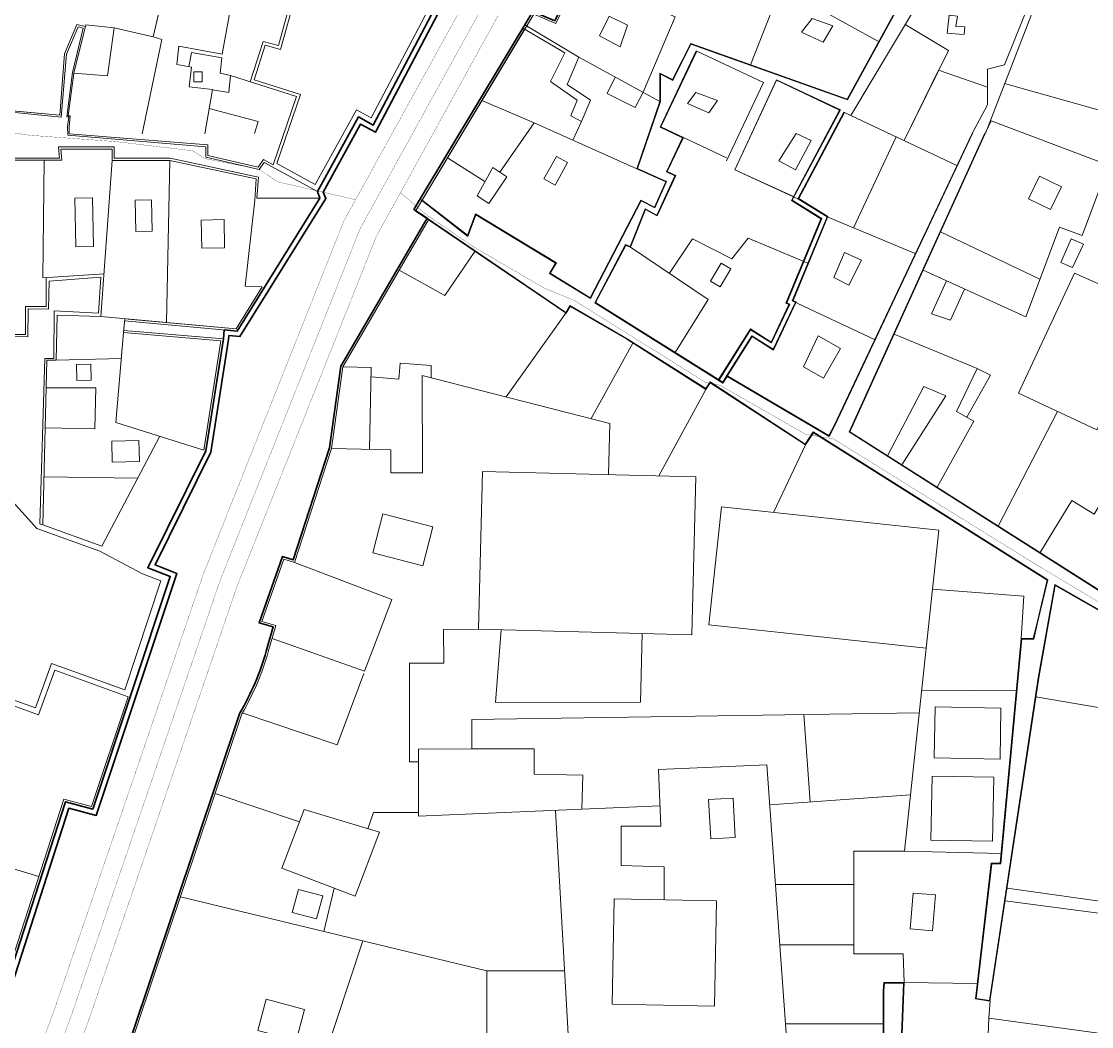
# Model space of a CAD drawing. Header units: millimetres. Extents: x 4203764 to 12476749, y 34048 to 3000914.
# Drawn here: x 11328355 to 11431975, y 1938705 to 2036008 of the extents above; entities that cross this region are included whole.
import ezdxf

# ---------------------------------------------------------------- set-up
doc = ezdxf.new("R2010")
doc.units = ezdxf.units.MM
doc.header["$MEASUREMENT"] = 0
for name, color, linetype, lineweight in [('2', 240, 'Continuous', 25), ('4', 1, 'Continuous', 35), ('building property', 253, 'Continuous', 15), ('courtyad', 164, 'Continuous', 9), ('open space', 94, 'Continuous', 5), ('road netwrk', 1, 'Continuous', 35), ('streets', 254, 'Continuous', 9)]:
    doc.layers.add(name, color=color, linetype=linetype, lineweight=lineweight)

msp = doc.modelspace()

# ---------------------------------------------------------------- linework, layer by layer
at = {"layer": '2', "const_width": 23.31871}
for points in [[(11325861.69691, 2224275.72277), (11329815.64099, 2232671.9463), (11333554.61468, 2239845.26027), (11344907.50785, 2265191.15632), (11348906.49452, 2275003.1163), (11364601.20389, 2267799.68568), (11376598.18047, 2260576.56586), (11401575.62533, 2252766.47094), (11413485.82599, 2250948.54582), (11454173.30903, 2244682.48463), (11474850.58851, 2241732.01066), (11478700.47872, 2240985.39495), (11469436.26355, 2214954.17172), (11459276.46717, 2199611.39779), (11438902.45006, 2160677.57877), (11409235.0431, 2107087.82426), (11406354.28232, 2098756.38548), (11379397.00743, 2055194.93296), (11378089.5985, 2050244.66744), (11359581.53189, 2016696.39791), (11345991.60376, 1982566.97521), (11331505.81311, 1940216.73992), (11317216.34118, 1902504.60278)], [(11499541.48292, 2236943.66377), (11482148.73443, 2240316.66889), (11472565.94284, 2213390.28794), (11462270.66838, 2197842.92236), (11441960.56044, 2159031.23085), (11412419.00396, 2105668.80649), (11409510.42463, 2097256.91378), (11382622.5588, 2053807.62243), (11381337.74078, 2048942.89325), (11362727.49846, 2015209.417), (11349249.81697, 1981361.88785), (11334773.44344, 1939039.18417), (11320490.78164, 1901345.02001)], [(11360712.55229, 2018746.51898), (11353169.46566, 2020483.20868), (11351354.11894, 2021706.62192), (11346127.42699, 2022730.63231), (11344943.70927, 2023484.36088), (11337467.44085, 2024377.99702), (11329113.32863, 2024989.57134), (11318380.199, 2026609.00352)], [(11365054.88441, 2019428.10568), (11367615.50635, 2017252.91659), (11372239.23244, 2014120.65491), (11378950.19532, 2010201.52251), (11381909.03609, 2008987.209), (11394614.43229, 2001051.50509), (11395972.85516, 2000795.97692), (11404272.91851, 1996044.42593), (11406980.15123, 1995601.61293), (11425703.61301, 1983985.07516), (11447877.98252, 1970671.46274)]]:
    msp.add_lwpolyline(points, dxfattribs=at)
at = {"layer": '4', "const_width": 23.31871}
msp.add_lwpolyline([(11481294.00148, 2243093.91698), (11471001.10319, 2214172.22983), (11460773.56777, 2198727.16007), (11440431.50525, 2159854.40481), (11410827.02353, 2106378.31538), (11407932.35347, 2098006.64963), (11381009.78312, 2054501.2777), (11379713.66964, 2049593.78034), (11361154.51518, 2015952.90746), (11347620.71037, 1981964.43153), (11333139.62828, 1939627.96205), (11318853.56141, 1901924.81139), (11306890.0104, 1865642.43473)], dxfattribs=at)
at = {"layer": 'building property'}
for p, q in [((11356244.80085, 2044525.74235), (11353249.6156, 2033684.17942)), ((11408300.45686, 2028480.14234), (11416097.23155, 2042703.12357)), ((11342015.95224, 2038398.80087), (11341098.39322, 2034513.2838)), ((11348528.22908, 2036905.0115), (11347801.34699, 2032831.68896)), ((11332518.53728, 2032879.88678), (11333724.90092, 2035719.91142)), ((11333440.4682, 2031006.24866), (11334591.59884, 2035669.35482)), ((11333724.90092, 2035719.91142), (11334553.57995, 2035515.34438)), ((11334591.59884, 2035669.35482), (11337350.74387, 2035374.05205)), ((11337350.74387, 2035374.05205), (11336700.57346, 2030739.43558)), ((11341098.39322, 2034513.2838), (11337350.74387, 2035374.05205)), ((11341938.85584, 2034255.39763), (11340046.41022, 2025137.91306)), ((11341098.39322, 2034513.2838), (11341938.85584, 2034255.39763)), ((11343607.152, 2033615.30964), (11343398.16003, 2031835.26283)), ((11347801.34699, 2032831.68896), (11343607.152, 2033615.30964)), ((11351773.53631, 2034063.96102), (11350514.04051, 2030167.47077)), ((11353249.6156, 2033684.17942), (11351773.53631, 2034063.96102)), ((11391411.47418, 2030377.11094), (11393156.20427, 2033874.91876)), ((11393156.20427, 2033874.91876), (11408300.45686, 2028480.14234)), ((11332086.18006, 2026946.89715), (11332518.53728, 2032879.88678)), ((11344808.81291, 2033001.11006), (11344554.32239, 2031621.92499)), ((11344808.81291, 2033001.11006), (11347764.55708, 2032476.2687)), ((11347764.55708, 2032476.2687), (11347589.56951, 2030985.83991)), ((11382326.30491, 2032535.52427), (11390181.7624, 2028270.0918)), ((11333440.4682, 2031006.24866), (11332883.7725, 2026875.72999)), ((11336700.57346, 2030739.43558), (11333440.4682, 2031006.24866)), ((11343398.16003, 2031835.26283), (11344813.69964, 2031574.06408)), ((11344813.69964, 2031574.06408), (11344604.75282, 2029689.31329)), ((11345044.76341, 2031137.02299), (11345861.56907, 2031137.34577)), ((11345045.15482, 2030146.54245), (11345044.76341, 2031137.02299)), ((11345861.56907, 2031137.34577), (11345861.96048, 2030146.86523)), ((11347589.56951, 2030985.83991), (11348613.84486, 2030781.68722)), ((11390181.7624, 2028270.0918), (11390180.68715, 2030991.0358)), ((11390180.68715, 2030991.0358), (11391411.47418, 2030377.11094)), ((11345861.96048, 2030146.86523), (11345045.15482, 2030146.54245)), ((11348613.84486, 2030781.68722), (11348438.92658, 2029115.92138)), ((11348613.84486, 2030781.68722), (11354977.46203, 2028724.72094)), ((11344604.75282, 2029689.31329), (11346859.06635, 2029428.44415)), ((11346859.06635, 2029428.44415), (11346126.83078, 2025140.31588)), ((11348438.92658, 2029115.92138), (11346851.97361, 2029386.90754)), ((11354977.46203, 2028724.72094), (11352717.72943, 2022123.24391)), ((11387932.19323, 2021742.82252), (11390181.7624, 2028270.0918)), ((11325222.0177, 2027559.36896), (11332086.18006, 2026946.89715)), ((11332883.7725, 2026875.72999), (11333084.24523, 2026857.84232)), ((11333084.24523, 2026857.84232), (11332990.52443, 2025807.48405)), ((11346544.76636, 2027587.83613), (11351275.44173, 2026329.85567)), ((11332990.52443, 2025807.48405), (11332990.79013, 2025135.12486)), ((11351275.44173, 2026329.85567), (11350920.77434, 2025142.21032)), ((11332990.79013, 2025135.12486), (11346418.00237, 2024072.31494)), ((11346418.00237, 2024072.31494), (11346418.41528, 2023027.4245)), ((11337135.12581, 2023654.61654), (11332182.88724, 2023652.65954)), ((11332182.88724, 2023652.65954), (11332257.32922, 2022577.44934)), ((11337135.56014, 2022555.52625), (11337135.12581, 2023654.61654)), ((11346418.41528, 2023027.4245), (11351294.21431, 2021907.59887)), ((11332257.32922, 2022577.44934), (11322134.99857, 2022573.44926)), ((11330571.96499, 2022576.78333), (11330426.63948, 2011178.18071)), ((11337135.56014, 2022555.52625), (11336061.39125, 2007427.82785)), ((11342722.96995, 2022557.73425), (11337135.56014, 2022555.52625)), ((11342722.96995, 2022557.73425), (11337135.56014, 2022555.52625)), ((11342722.96995, 2022557.73425), (11342416.07202, 2006857.48227)), ((11351092.23781, 2020753.0001), (11342722.96995, 2022557.73425)), ((11351092.23781, 2020753.0001), (11342722.96995, 2022557.73425)), ((11351294.21431, 2021907.59887), (11351785.10107, 2022635.99517)), ((11351785.10107, 2022635.99517), (11352717.72943, 2022123.24391)), ((11390745.78285, 2020493.1369), (11387932.19323, 2021742.82252)), ((11350942.84661, 2018693.84007), (11351092.23781, 2020753.0001)), ((11350942.84661, 2018693.84007), (11351092.23781, 2020753.0001)), ((11389654.25154, 2018035.62187), (11390745.78285, 2020493.1369)), ((11333524.245, 2018898.73952), (11335233.05353, 2018936.51057)), ((11333628.53899, 2014180.35064), (11333524.245, 2018898.73952)), ((11335233.05353, 2018936.51057), (11335337.34753, 2014218.12168)), ((11339373.37927, 2018704.9913), (11340941.22258, 2018739.64648)), ((11339440.66494, 2015660.9049), (11339373.37927, 2018704.9913)), ((11340941.22258, 2018739.64648), (11341008.50824, 2015695.56009)), ((11350942.84661, 2018693.84007), (11350008.68766, 2010368.72989)), ((11367146.73735, 2018717.9397), (11371553.49431, 2015301.91265)), ((11383436.98421, 2009262.52364), (11388341.08084, 2018716.78715)), ((11388341.08084, 2018716.78715), (11389654.25154, 2018035.62187)), ((11345752.58314, 2016776.25953), (11347973.89827, 2016825.35888)), ((11345812.97737, 2014043.95011), (11345752.58314, 2016776.25953)), ((11347973.89827, 2016825.35888), (11348034.2925, 2014093.04946)), ((11371553.49431, 2015301.91265), (11372312.14977, 2017375.1746)), ((11372312.14977, 2017375.1746), (11380161.91142, 2012625.62303)), ((11341008.50824, 2015695.56009), (11339440.66494, 2015660.9049)), ((11335337.34753, 2014218.12168), (11333628.53899, 2014180.35064)), ((11348034.2925, 2014093.04946), (11345812.97737, 2014043.95011)), ((11380161.91142, 2012625.62303), (11379564.79713, 2011638.7499)), ((11330426.63948, 2011178.18071), (11336355.12571, 2011564.53899)), ((11379564.79713, 2011638.7499), (11383436.98421, 2009262.52364)), ((11330761.08768, 2008399.10933), (11330759.98088, 2011199.9045)), ((11349133.02011, 2006254.62246), (11351658.41544, 2010303.88098)), ((11349133.02011, 2006254.62246), (11351658.41544, 2010303.88098)), ((11350008.68766, 2010368.72989), (11351658.41544, 2010303.88098)), ((11328753.58511, 2008398.31602), (11330761.08768, 2008399.10933)), ((11328754.64494, 2005716.37319), (11328753.58511, 2008398.31602)), ((11331819.88828, 2007569.81987), (11331705.03631, 2003204.25824)), ((11331819.88828, 2007569.81987), (11336061.39125, 2007427.82785)), ((11336061.39125, 2007427.82785), (11349133.02011, 2006254.62246)), ((11338242.27072, 2005887.80256), (11338361.95908, 2007221.34719)), ((11338677.39222, 2007193.03642), (11349133.02011, 2006254.62246)), ((11319520.23637, 2005712.724), (11328754.64494, 2005716.37319)), ((11319520.23637, 2005712.724), (11328754.64494, 2005716.37319)), ((11338242.27072, 2005887.80256), (11337513.10319, 1997196.76398)), ((11347671.61718, 2005096.6919), (11338242.27072, 2005887.80256)), ((11346017.57314, 1994516.81305), (11347671.61718, 2005096.6919)), ((11330818.78311, 2003227.57435), (11330666.06532, 1996681.0695)), ((11331705.03631, 2003204.25824), (11330818.78311, 2003227.57435)), ((11331705.03631, 2003204.25824), (11338032.58026, 2003388.47581)), ((11333695.91855, 2002783.03065), (11335090.11562, 2002813.8476)), ((11333729.72351, 2001253.65265), (11333695.91855, 2002783.03065)), ((11335090.11562, 2002813.8476), (11335123.92058, 2001284.4696)), ((11335123.92058, 2001284.4696), (11333729.72351, 2001253.65265)), ((11335559.95372, 2000544.02724), (11330756.13666, 2000542.1289)), ((11335467.22529, 1996569.06736), (11335559.95372, 2000544.02724)), ((11337513.10319, 1997196.76398), (11346017.57314, 1994516.81305)), ((11330666.06532, 1996681.0695), (11330429.5933, 1987268.3793)), ((11330666.06532, 1996681.0695), (11335467.22529, 1996569.06736)), ((11341765.33816, 1995856.78852), (11336144.21576, 1985216.36545)), ((11337112.65437, 1995366.56343), (11339737.23997, 1995424.57656)), ((11337157.05692, 1993357.73708), (11337112.65437, 1995366.56343)), ((11339737.23997, 1995424.57656), (11339781.64253, 1993415.75022)), ((11339781.64253, 1993415.75022), (11337157.05692, 1993357.73708)), ((11330546.82622, 1991934.79686), (11339610.6962, 1991778.18991)), ((11336144.21576, 1985216.36545), (11330429.5933, 1987268.3793)), ((11330023.95864, 1968881.73042), (11331584.13791, 1973201.43568)), ((11331584.13791, 1973201.43568), (11330023.95864, 1968881.73042)), ((11331584.13791, 1973201.43568), (11338677.61477, 1970639.43322)), ((11338677.61477, 1970639.43322), (11331584.13791, 1973201.43568)), ((11325970.34415, 1970345.80376), (11330023.95864, 1968881.73042)), ((11330023.95864, 1968881.73042), (11325970.34415, 1970345.80376)), ((11323724.09459, 1933699.36147), (11332473.4, 1960713.20635)), ((11332473.4, 1960713.20635), (11335133.80067, 1960009.01631)), ((11306892.62372, 1960192.85601), (11330050.99835, 1953233.94034))]:
    msp.add_line(p, q, dxfattribs=at)
for points in [[(11367146.73735, 2018717.9397), (11377956.26117, 2036700.06049), (11380088.93474, 2035800.07815), (11382326.23776, 2040432.61918), (11380459.8473, 2041549.87101), (11384021.68447, 2046980.26649), (11382620.50213, 2047899.31251), (11387839.27528, 2056545.28914), (11389051.54763, 2055791.22404), (11396680.0899, 2068962.54964), (11395185.45391, 2069665.71635), (11398252.27417, 2074906.54284), (11399348.60596, 2074323.21776), (11424646.97743, 2117861.08655), (11423424.02859, 2118551.05442), (11426851.42565, 2123525.6), (11427989.88786, 2122741.21437), (11431589.01836, 2128769.38134), (11430170.74986, 2129616.1617), (11447169.6108, 2158890.99178), (11454335.3347, 2171765.20158), (11452037.69769, 2173044.05541), (11466475.92708, 2199258.456)], [(11377277.31537, 2035570.60413), (11377956.26117, 2036700.06049), (11380088.93474, 2035800.07815), (11382326.23776, 2040432.61918), (11380459.8473, 2041549.87101), (11384021.68447, 2046980.26649), (11382620.50213, 2047899.31251), (11387839.27528, 2056545.28914), (11389051.54763, 2055791.22404), (11396680.0899, 2068962.54964), (11395185.45391, 2069665.71635), (11398252.27417, 2074906.54284), (11399348.60596, 2074323.21776), (11424646.97743, 2117861.08655), (11423424.02859, 2118551.05442), (11426851.42565, 2123525.6), (11427989.88786, 2122741.21437), (11431589.01836, 2128769.38134), (11430170.74986, 2129616.1617), (11446684.28922, 2158055.18831)], [(11382326.23776, 2040432.61918), (11391644.14172, 2036443.80397), (11388572.14174, 2029144.09923)], [(11325222.0177, 2027559.36896), (11332086.18006, 2026946.89715), (11332518.53728, 2032879.88678), (11333724.90092, 2035719.91142), (11333724.90092, 2035719.91142), (11334553.57995, 2035515.34438), (11334591.59884, 2035669.35482), (11337350.74387, 2035374.05205), (11341098.39322, 2034513.2838), (11342015.95224, 2038398.80087)], [(11398933.42619, 2031816.92215), (11401410.41386, 2038047.98467), (11403362.88505, 2037110.14044), (11404519.03191, 2038771.22598), (11406037.5331, 2038266.41797), (11405531.82955, 2037255.40012), (11411412.66056, 2034031.63756)], [(11385251.51474, 2036530.2626), (11387028.6529, 2035643.78451), (11386318.76251, 2033558.6306), (11384319.4558, 2034622.45696), (11385267.20881, 2036522.43403)], [(11404913.84511, 2036304.48534), (11406925.12617, 2035591.23563), (11405987.29516, 2033984.26532), (11403886.5277, 2034965.2466), (11404913.84511, 2036304.48534)], [(11418187.28748, 2036612.50736), (11417983.90399, 2034859.75333), (11419534.94425, 2034738.0858)], [(11418187.28748, 2036612.50736), (11419003.63541, 2036531.30965), (11418840.77419, 2035512.24885), (11419697.91822, 2035471.82742), (11419639.71697, 2034729.86716)], [(11358389.48157, 1994672.75934), (11359485.65276, 2002562.58763), (11367766.37415, 2016788.19825), (11366502.03198, 2017645.44381), (11377081.50548, 2035244.86572)], [(11413817.03816, 2024469.78959), (11418103.94723, 2033200.84535), (11413920.15676, 2035706.34983)], [(11367146.73735, 2018717.9397), (11371553.49431, 2015301.91265), (11372312.14977, 2017375.1746), (11380161.91142, 2012625.62303), (11379564.79713, 2011638.7499), (11383436.98421, 2009262.52364), (11388341.08084, 2018716.78715), (11389654.25154, 2018035.62187), (11390745.78285, 2020493.1369), (11387932.19323, 2021742.82252), (11390181.7624, 2028270.0918), (11390180.68715, 2030991.0358), (11391411.47418, 2030377.11094), (11393129.00907, 2033820.39825)], [(11393739.6328, 2033142.85968), (11390270.62508, 2025812.50694), (11392454.2868, 2024779.11337), (11390890.87452, 2021475.47025), (11391715.10798, 2021098.39736), (11389913.04836, 2017174.51205), (11388797.08378, 2017790.21571), (11387319.07913, 2014148.20208), (11386889.17687, 2014322.66534), (11383944.08745, 2008797.52438), (11396257.14868, 2001078.40603), (11396658.96381, 2001719.35674), (11406540.35382, 1995926.15919), (11407043.28063, 1996906.6337)], [(11393739.6328, 2033142.85968), (11390270.62508, 2025812.50694), (11392454.2868, 2024779.11337), (11390890.87452, 2021475.47025), (11391715.10798, 2021098.39736), (11389913.04836, 2017174.51205), (11388797.08378, 2017790.21571), (11387319.07913, 2014148.20208), (11386889.17687, 2014322.66534), (11383944.08745, 2008797.52438), (11396257.14868, 2001078.40603), (11396658.96381, 2001719.35674), (11406540.35382, 1995926.15919), (11407043.28063, 1996906.6337)], [(11393739.6328, 2033142.85968), (11400215.04983, 2030078.44076), (11396629.84103, 2022502.54378)], [(11413822.83702, 2024481.6), (11417164.25599, 2031286.99636), (11421886.33646, 2029651.53307)], [(11385847.35165, 2030623.63217), (11385084.79441, 2029016.15952), (11387766.79666, 2027660.93098), (11388572.14174, 2029144.09923)], [(11397437.95665, 2021650.47746), (11401463.37063, 2030307.9385), (11407572.03931, 2027421.07779)], [(11423554.25454, 2029990.70033), (11443504.88409, 2024372.00704)], [(11393667.37265, 2029127.0729), (11395752.49375, 2028350.32719), (11394924.06524, 2027146.02629), (11392838.88467, 2028073.26637), (11393667.37265, 2029127.0729)], [(11393667.37265, 2029127.0729), (11395752.49375, 2028350.32719), (11394924.06524, 2027146.02629), (11392838.88467, 2028073.26637), (11393667.37265, 2029127.0729)], [(11372939.37209, 2028354.24369), (11377991.13299, 2026174.65514)], [(11372939.37209, 2028354.24369), (11377991.13299, 2026174.65514)], [(11395855.85966, 2001329.97608), (11398932.81456, 2006238.14465), (11400957.27362, 2004969.00136), (11402672.58771, 2008598.6484), (11402375.59568, 2008739.00217), (11405765.08049, 2016902.38809), (11402917.55907, 2018681.38673), (11407572.03931, 2027421.07779)], [(11396251.01219, 2000989.52726), (11396304.947, 2001038.34469), (11399102.06209, 2005500.13006), (11401183.72934, 2004195.12267), (11403385.41966, 2008853.95385), (11403065.76508, 2009005.01758), (11406433.52374, 2017116.07728), (11403624.98778, 2018870.71964), (11408054.33986, 2027187.68886), (11408056.95195, 2027191.91571)], [(11408000.74536, 2027218.47806), (11403543.36139, 2018848.87354), (11397437.95665, 2021650.47746)], [(11408000.74536, 2027218.47806), (11403543.36139, 2018848.87354)], [(11408056.95195, 2027191.91571), (11418927.78194, 2022054.53248)], [(11408652.62174, 2026910.41154), (11418927.78194, 2022054.53248)], [(11374683.61124, 2021409.02777), (11377991.13299, 2026174.65514), (11387932.19323, 2021742.82252)], [(11374683.61124, 2021409.02777), (11377991.13299, 2026174.65514), (11387932.19323, 2021742.82252)], [(11382573.30909, 2026332.53383), (11381754.88868, 2024496.73197)], [(11421681.26626, 2025170.17299), (11422235.30283, 2026391.80054), (11433620.21662, 2022099.4667), (11431050.90982, 2015284.68073), (11428876.63622, 2016104.42415), (11425598.20583, 2007408.77078), (11415668.44352, 2011912.14947)], [(11421681.26626, 2025170.17299), (11422235.30283, 2026391.80054), (11433620.21662, 2022099.4667), (11431050.90982, 2015284.68073), (11428876.63622, 2016104.42415), (11425598.20583, 2007408.77078), (11415668.44352, 2011912.14947)], [(11392454.2868, 2024779.11337), (11396629.72224, 2022803.13509)], [(11392454.2868, 2024779.11337), (11396629.72224, 2022803.13509)], [(11403359.63633, 2025162.93277), (11404820.50377, 2024470.31529), (11403309.46948, 2021655.60037), (11401697.06528, 2022521.19354), (11403359.63633, 2025162.93277)], [(11403359.63633, 2025162.93277), (11404820.50377, 2024470.31529), (11403309.46948, 2021655.60037), (11401697.06528, 2022521.19354), (11403359.63633, 2025162.93277)], [(11407043.28063, 1996906.6337), (11420399.94534, 2025169.66664)], [(11407043.28063, 1996906.6337), (11420399.94534, 2025169.66664)], [(11408582.03179, 1996286.90697), (11440277.05722, 1976145.23845), (11440610.54627, 1978034.64564), (11442138.90341, 1977764.88359), (11443255.16549, 1980293.21879), (11441859.86252, 1981301.35136), (11446242.93108, 1992622.2247), (11446242.04475, 1994865.11185), (11447855.76952, 1998828.90994), (11452350.48578, 2009766.50393), (11453639.4486, 2010755.91876), (11453563.81435, 2012133.62361), (11458731.25437, 2021881.66924), (11460353.50035, 2025185.45523)], [(11408582.03179, 1996286.90697), (11440277.05722, 1976145.23845), (11440610.54627, 1978034.64564), (11442138.90341, 1977764.88359), (11443255.16549, 1980293.21879), (11441859.86252, 1981301.35136), (11446242.93108, 1992622.2247), (11446242.04475, 1994865.11185), (11447855.76952, 1998828.90994), (11452350.48578, 2009766.50393), (11453639.4486, 2010755.91876), (11453563.81435, 2012133.62361), (11458731.25437, 2021881.66924), (11460353.50035, 2025185.45523)], [(11421681.26626, 2025170.17299), (11408582.03179, 1996286.90697)], [(11421681.26626, 2025170.17299), (11408582.03179, 1996286.90697)], [(11408905.79812, 2016032.89428), (11413061.64787, 2024826.77516)], [(11408905.79812, 2016032.89428), (11413061.64787, 2024826.77516)], [(11369606.06993, 2022809.14819), (11373239.83615, 2020504.05291)], [(11369606.06993, 2022809.14819), (11373239.83615, 2020504.05291)], [(11380149.59132, 2022918.15526), (11378927.18845, 2020765.46603), (11380034.17959, 2020155.14003), (11381241.61828, 2022345.15641), (11380149.59132, 2022918.15526)], [(11380149.59132, 2022918.15526), (11378927.18845, 2020765.46603), (11380034.17959, 2020155.14003), (11381241.61828, 2022345.15641), (11380149.59132, 2022918.15526)], [(11374007.88323, 2021870.32511), (11375359.33925, 2020947.73044), (11373598.60903, 2018368.53772), (11372471.78907, 2019137.78072), (11374007.88323, 2021870.32511)], [(11374007.88323, 2021870.32511), (11375359.33925, 2020947.73044), (11373598.60903, 2018368.53772), (11372471.78907, 2019137.78072), (11374007.88323, 2021870.32511)], [(11403112.1396, 2019046.74947), (11397437.95665, 2021650.47746)], [(11426945.99512, 2021029.35853), (11429057.20465, 2019994.14199), (11427980.2812, 2017797.87585), (11425850.86656, 2018842.01914), (11426945.99512, 2021029.35853)], [(11426945.99512, 2021029.35853), (11429057.20465, 2019994.14199), (11427980.2812, 2017797.87585), (11425850.86656, 2018842.01914), (11426945.99512, 2021029.35853)], [(11403543.36139, 2018848.87354), (11406356.39568, 2017091.42084)], [(11403543.36139, 2018848.87354), (11406356.39568, 2017091.42084)], [(11358389.48157, 1994672.75934), (11359485.65276, 2002562.58763), (11367766.37415, 2016788.19825)], [(11367766.37415, 2016788.19825), (11381092.69646, 2007752.72446), (11381092.69646, 2007752.72446), (11381481.28735, 2008422.29385), (11386963.35996, 2005240.72149), (11394634.28988, 2000381.73919), (11395048.99918, 2001036.44541), (11404267.50413, 1995008.01827), (11405033.57224, 1996179.46854), (11427663.64745, 1981916.60619), (11426721.92408, 1977951.00977), (11426325.45318, 1976281.47108), (11425169.44182, 1976281.01426)], [(11367766.37415, 2016788.19825), (11381092.69646, 2007752.72446), (11381092.69646, 2007752.72446), (11381481.28735, 2008422.29385), (11386963.35996, 2005240.72149), (11394634.28988, 2000381.73919), (11395048.99918, 2001036.44541), (11404267.50413, 1995008.01827), (11405033.57224, 1996179.46854), (11427663.64745, 1981916.60619), (11426721.92408, 1977951.00977), (11426325.45318, 1976281.47108), (11425169.44182, 1976281.01426)], [(11414904.90706, 2013542.02972), (11406356.39568, 2017091.42084), (11402986.13015, 2008974.32349), (11410964.43839, 2005203.90054)], [(11414904.90706, 2013542.02972), (11406356.39568, 2017091.42084), (11402986.13015, 2008974.32349), (11410964.43839, 2005203.90054)], [(11417354.04859, 2015628.83839), (11426971.75048, 2011051.9374)], [(11417354.04859, 2015628.83839), (11426971.75048, 2011051.9374)], [(11391090.87357, 2011623.11637), (11393317.9798, 2014949.81014), (11397138.4151, 2013039.90301), (11398707.58149, 2015026.19306), (11404062.84797, 2012802.65561)], [(11391090.87357, 2011623.11637), (11393317.9798, 2014949.81014), (11397138.4151, 2013039.90301), (11398707.58149, 2015026.19306), (11404500.26654, 2012621.0369)], [(11429984.19363, 2014951.37897), (11429000.93473, 2012683.06472), (11430122.38188, 2012196.94474), (11431183.04991, 2014435.26966), (11429984.19363, 2014951.37897)], [(11429984.19363, 2014951.37897), (11429000.93473, 2012683.06472), (11430122.38188, 2012196.94474), (11431183.04991, 2014435.26966), (11429984.19363, 2014951.37897)], [(11364936.54202, 2011926.77519), (11369365.99531, 2009461.98246), (11372265.16729, 2013737.93978)], [(11387319.07913, 2014148.20208), (11394862.668, 2009098.03066), (11391646.97088, 2003968.54906)], [(11387319.07913, 2014148.20208), (11394862.668, 2009098.03066), (11391646.97088, 2003968.54906)], [(11408037.41877, 2013643.72255), (11409694.58201, 2012895.1568), (11408476.33094, 2010490.93535), (11407029.68396, 2011223.97067), (11408037.41877, 2013643.72255)], [(11408037.41877, 2013643.72255), (11409694.58201, 2012895.1568), (11408476.33094, 2010490.93535), (11407029.68396, 2011223.97067), (11408037.41877, 2013643.72255)], [(11396111.45136, 2012613.38739), (11397041.72916, 2012062.8033), (11396004.68137, 2010310.58678), (11395074.40357, 2010861.17087), (11396111.45136, 2012613.38739)], [(11430330.71509, 2011621.66871), (11424899.77333, 2000027.85348), (11432468.31052, 1996482.49039), (11438623.62152, 2007945.05051), (11430330.71509, 2011621.66871)], [(11430330.71509, 2011621.66871), (11424899.77333, 2000027.85348), (11432468.31052, 1996482.49039), (11438623.62152, 2007945.05051), (11430330.71509, 2011621.66871)], [(11417922.1146, 2010890.0571), (11416481.90958, 2007705.30324), (11418316.88135, 2007095.31409), (11419676.94607, 2010094.20012)], [(11417922.1146, 2010890.0571), (11416481.90958, 2007705.30324), (11418316.88135, 2007095.31409), (11419676.94607, 2010094.20012)], [(11396658.96381, 2001719.35674), (11399082.53353, 2005585.28559), (11401157.59984, 2004284.41637), (11403303.16982, 2008824.49553)], [(11396658.96381, 2001719.35674), (11399082.53353, 2005585.28559), (11401157.59984, 2004284.41637), (11403303.16982, 2008824.49553)], [(11381286.99191, 2008087.50915), (11375305.55464, 1999654.19628)], [(11405488.05346, 2005570.80802), (11407656.11201, 2004351.66211), (11406031.05966, 2001461.76301), (11404071.46778, 2002563.68363), (11405488.05346, 2005570.80802)], [(11412872.01386, 2005746.13863), (11420890.58916, 2002397.78539)], [(11387552.6235, 2004867.46543), (11383507.59613, 1997552.83753)], [(11359485.65276, 2002562.58763), (11362235.80159, 2002493.70815), (11362063.82024, 1994592.77916)], [(11362216.2287, 2001594.51773), (11362216.2287, 2001594.51773), (11364912.28832, 2001389.78086), (11365028.13896, 2002915.34991), (11368044.77439, 2002686.26873), (11368045.23753, 2001514.28573)], [(11417007.02408, 1990932.96264), (11420564.39502, 1997317.62286), (11418886.92041, 1998252.26922), (11420890.58916, 2002397.78539), (11422172.78135, 2001778.05836), (11419895.26638, 1997690.44438)], [(11358389.48157, 1994672.75934), (11364132.80032, 1994547.74319), (11364133.68061, 1992320.13683), (11367175.61667, 1992321.33892), (11367171.89544, 2001738.03551), (11385323.95849, 1997087.48644), (11385196.74334, 1992128.74161)], [(11394634.28988, 2000381.73919), (11390058.86671, 1992004.00526)], [(11412228.8964, 1993969.38436), (11415722.01437, 2000675.08344), (11417855.71276, 1999774.63385), (11413609.16511, 1993092.24625)], [(11428684.04193, 1998255.17194), (11422943.43436, 1987160.47132)], [(11404267.50413, 1995008.01827), (11401188.73515, 1988475.09508)], [(11426989.35128, 1984589.35752), (11430060.2542, 1989630.03094), (11432210.02084, 1988320.33994), (11434415.54188, 1991940.54924), (11444051.3968, 1986961.78803)], [(11354810.61326, 1983619.48768), (11364218.38564, 1980042.36336), (11363049.03354, 1976966.98846), (11361587.64474, 1973123.5623), (11352621.04774, 1976260.50041)], [(11428456.39853, 1981418.51041), (11426857.26265, 1972452.00885), (11422136.17139, 1941168.1334), (11420726.52214, 1941380.86544), (11422261.26683, 1954515.27336), (11423115.55247, 1954515.61095), (11425169.44182, 1976281.01426)], [(11428456.39853, 1981418.51041), (11451487.71409, 1968242.76467), (11450729.07133, 1967033.67031), (11450729.07133, 1967033.67031), (11447439.18545, 1959513.15451), (11446786.06588, 1959014.07583), (11446075.16644, 1958470.84489), (11446606.6037, 1956672.31228), (11445976.0429, 1954690.62944), (11444803.88717, 1953834.5473), (11444804.36765, 1952618.66958), (11443179.90164, 1948306.48036)], [(11416576.48014, 1981047.10372), (11425410.2171, 1980379.58463)], [(11425169.44182, 1976281.01426), (11425410.2171, 1980379.58463)], [(11372619.71241, 1977159.90773), (11369239.82528, 1977158.57209), (11369241.11821, 1973886.77629), (11365918.64084, 1973885.46334), (11365922.41026, 1964346.82053), (11366799.35757, 1964347.16708)], [(11374805.44007, 1977103.83353), (11374246.85366, 1970088.96088), (11388288.48763, 1970094.50976), (11388459.32328, 1976753.54716)], [(11415964.02735, 1975334.50899), (11413856.04535, 1955672.50869), (11408965.06408, 1955670.5759), (11408968.98986, 1945736.24172), (11413720.08081, 1945738.11923), (11413821.7651, 1942975.52677)], [(11361497.14025, 1972885.53712), (11358924.01162, 1965992.50303), (11349736.94757, 1969077.54487)], [(11415528.71272, 1971274.15343), (11424691.97389, 1971221.20811)], [(11335133.80067, 1960009.01631), (11338677.61477, 1970639.43322)], [(11426582.98447, 1970634.52985), (11441322.9961, 1968115.4268)], [(11415291.66714, 1969063.13349), (11415291.66714, 1969063.13349), (11371965.19498, 1968444.7453), (11371966.32785, 1965577.98968), (11366798.87199, 1965575.94764), (11366801.43982, 1959077.96527), (11390177.98713, 1960059.86923)], [(11404125.81219, 1968903.76596), (11404727.96383, 1960449.29519)], [(11371966.32785, 1965577.98968), (11377990.33557, 1965580.37021), (11377991.29471, 1963153.23698), (11382708.66369, 1963029.98708), (11382622.77264, 1959742.52146)], [(11402713.49066, 1933587.20949), (11400545.45661, 1964027.34998), (11390029.89066, 1963585.65619), (11390260.36463, 1958098.67801), (11386417.27125, 1958097.15932), (11386418.7771, 1954286.55151), (11390581.30107, 1954178.81231), (11390582.56649, 1950976.64125)], [(11355279.19625, 1958524.51198), (11347113.95133, 1961266.4241)], [(11414442.34702, 1961141.1814), (11400820.11924, 1960170.96729)], [(11355729.64435, 1959706.67391), (11353564.44576, 1954024.29823), (11360664.57608, 1951318.88185), (11363026.65719, 1957517.95859), (11355729.64435, 1959706.67391)], [(11381845.12892, 1928285.80914), (11380068.34457, 1959635.22576)], [(11361888.16695, 1957859.44504), (11362458.8649, 1959442.16225), (11366801.29522, 1959443.87827)], [(11413856.04535, 1955672.50869), (11423205.35359, 1955467.24822)], [(11401369.34263, 1952459.63207), (11408966.33177, 1952462.6342)], [(11343757.34361, 1951270.65364), (11373412.46737, 1944089.62511)], [(11358640.56638, 1952090.10558), (11357628.75324, 1947911.67294)], [(11423787.16238, 1952108.27281), (11443559.31591, 1949313.64587)], [(11423601.5234, 1950878.15324), (11443179.90164, 1948306.48036), (11442675.10724, 1943921.21901), (11439753.85849, 1937088.84954), (11422030.93282, 1939513.80125), (11422138.58961, 1941184.15751)], [(11358005.49359, 1936705.77891), (11358801.80828, 1939099.436), (11361427.42297, 1946991.8199)], [(11401785.57278, 1946615.57988), (11408968.64125, 1946618.41844)], [(11380949.25053, 1944092.60344), (11373412.46737, 1944089.62511), (11373416.31602, 1934350.49733), (11369757.71987, 1932796.08338), (11358005.49359, 1936705.77891), (11352742.76052, 1935407.74514), (11350963.10011, 1928824.15898)], [(11411800.05567, 1934658.34945), (11411797.0708, 1942211.67751), (11411868.96224, 1942974.75507), (11413821.7651, 1942975.52677), (11413443.66575, 1932940.42832)], [(11413821.7651, 1942975.52677), (11420902.44133, 1942886.38907)], [(11402331.06178, 1938956.67721), (11411798.35561, 1938960.41844)], [(11422030.93282, 1939513.80125), (11421767.47471, 1932943.71767), (11413443.66575, 1932940.42832)]]:
    msp.add_lwpolyline(points, dxfattribs=at)
msp.add_lwpolyline([(11358389.48157, 1994672.75934), (11354810.61326, 1983619.48768), (11353767.27136, 1983957.30469), (11351632.56961, 1977912.33262), (11352982.09913, 1977527.87761), (11352259.99634, 1974993.1232, -0.0623466652), (11349708.41399, 1968992.57364), (11335213.97267, 1925829.02272)], format="xyb", dxfattribs=at)
for points in [[(11373011.75319, 1992441.34396), (11393661.09183, 1991911.59123), (11393269.05106, 1976630.155), (11372619.71241, 1977159.90773)], [(11396137.23927, 1989016.67082), (11417188.93293, 1986759.69845), (11415964.02735, 1975334.50899), (11394912.33369, 1977591.48136)], [(11363357.86118, 1988347.26946), (11368193.13686, 1987093.91099), (11367213.86882, 1983316.03653), (11362378.59313, 1984569.395)], [(11416817.78674, 1969652.90436), (11423202.85237, 1969530.40575), (11423108.04259, 1964588.58108), (11416722.97696, 1964711.0797)], [(11416532.42078, 1962959.76326), (11422497.05711, 1962845.33066), (11422378.02536, 1956640.97077), (11416413.38904, 1956755.40338)], [(11394889.82004, 1960689.0696), (11397262.46322, 1960818.07994), (11397469.40216, 1957012.24353), (11395096.75897, 1956883.23318)], [(11356931.28085, 1949120.38548), (11354572.85757, 1949749.62425), (11355168.48619, 1951982.07478), (11357526.90948, 1951352.836)], [(11414709.08063, 1951627.67311), (11416867.62699, 1951448.90587), (11416579.75786, 1947972.9958), (11414421.2115, 1948151.76304)], [(11385758.05642, 1951069.20033), (11395648.80208, 1950879.44462), (11395453.10334, 1940678.92707), (11385562.35769, 1940868.68278)], [(11352048.67402, 1941351.13358), (11355768.91568, 1940358.55506), (11354963.30678, 1937339.08637), (11351243.06513, 1938331.6649)]]:
    msp.add_lwpolyline(points, close=True, dxfattribs=at)
at = {"layer": 'courtyad'}
msp.add_lwpolyline([(11396111.45136, 2012613.38739), (11397041.72916, 2012062.8033), (11396004.68137, 2010310.58678), (11395074.40357, 2010861.17087), (11396111.45136, 2012613.38739)], dxfattribs=at)
at = {"layer": 'open space'}
for p, q in [((11375688.96266, 2052262.25036), (11362207.71396, 2026674.5645)), ((11353453.35455, 2033286.18821), (11356619.18157, 2044745.41696)), ((11350894.74652, 2030362.1803), (11351972.16944, 2033695.3934)), ((11351972.16944, 2033695.3934), (11353453.35455, 2033286.18821)), ((11355363.15007, 2028917.82009), (11350894.74652, 2030362.1803)), ((11353086.10405, 2022265.76445), (11355363.15007, 2028917.82009)), ((11360797.02628, 2027451.71894), (11356811.65462, 2020217.48797)), ((11362207.71396, 2026674.5645), (11360797.02628, 2027451.71894)), ((11356811.65462, 2020217.48797), (11353086.10405, 2022265.76445)), ((11327510.11481, 1989487.68004), (11329856.72469, 1986922.55111)), ((11329856.72469, 1986922.55111), (11335934.22302, 1984740.23533)), ((11335934.22302, 1984740.23533), (11340094.2062, 1982542.59954)), ((11340094.2062, 1982542.59954), (11341867.84263, 1981850.53815)), ((11341867.84263, 1981850.53815), (11338353.46196, 1971308.41306)), ((11331272.25447, 1973865.98411), (11329712.0752, 1969546.27884)), ((11338353.46196, 1971308.41306), (11331272.25447, 1973865.98411)), ((11329712.0752, 1969546.27884), (11325658.4607, 1971010.35218))]:
    msp.add_line(p, q, dxfattribs=at)
at = {"layer": 'road netwrk'}
for points in [[(11366970.24691, 2018824.03273), (11377871.78235, 2036959.21891), (11379988.63843, 2036065.9115), (11382058.92779, 2040352.63543), (11380169.97618, 2041483.39273), (11383736.55508, 2046921.01748), (11382341.70332, 2047835.91123), (11387770.82695, 2056830.37692), (11388979.86183, 2056078.32561), (11396389.49611, 2068871.68799), (11394893.94509, 2069575.28518), (11398174.4213, 2075181.22397), (11399270.21604, 2074598.18464), (11424364.14795, 2117784.21803), (11423126.65306, 2118482.39254), (11426798.68653, 2123812.00495), (11427925.74361, 2123035.47731), (11431306.64721, 2128698.13707), (11429890.51715, 2129543.64067), (11446990.5913, 2158992.7765), (11454055.25605, 2171685.41963), (11451758.41882, 2172963.8283), (11451799.21566, 2173671.83557)], [(11302192.8973, 1865640.57855), (11310273.68049, 1888960.98107), (11308819.21428, 1889464.97006), (11322987.74284, 1930175.01662), (11323856.5493, 1933440.00658), (11332609.21951, 1960464.24041), (11335268.01084, 1959760.47635), (11342773.68554, 1982275.32864), (11340594.97013, 1983125.44922), (11346216.1284, 1994453.68152), (11347909.23259, 2005283.40352), (11347987.07617, 2006150.72174), (11349240.73615, 2006038.2032), (11357263.64531, 2018902.26168), (11357011.80143, 2019527.40489), (11360996.96366, 2026761.2557), (11362416.02358, 2025979.48895), (11376423.84406, 2052566.61883), (11373626.95482, 2053433.51051), (11389016.10641, 2076956.93161)], [(11302736.5801, 1865640.7934), (11310927.18853, 1889278.1415), (11309473.38276, 1889781.90164), (11323479.16966, 1930024.34705), (11324349.4109, 1933294.72891), (11332948.0006, 1959843.23274), (11335602.7777, 1959140.53122), (11343415.44738, 1982576.27964), (11341304.5738, 1983399.92878), (11346711.3943, 1994296.20953), (11348419.3158, 2005220.70861), (11348452.74914, 2005593.21643), (11349509.41744, 2005498.37829), (11357837.65294, 2018852.00182), (11357579.36213, 2019493.14803), (11361199.00824, 2026063.51543), (11362626.52864, 2025277.08777), (11377166.47062, 2052874.19515), (11374429.76691, 2053722.43241), (11389445.94137, 2076675.73122)]]:
    msp.add_lwpolyline(points, dxfattribs=at)
msp.add_lwpolyline([(11329487.79539, 1911120.23781), (11327677.96474, 1911728.06035), (11332660.54367, 1925776.7166), (11334739.60616, 1925063.26843), (11349519.8799, 1969078.01061, 0.06254802), (11352061.95215, 1975049.54218), (11352727.63595, 1977386.2524), (11351365.44385, 1977774.31473), (11353639.88606, 1984214.99887), (11354678.13539, 1983878.83074), (11358188.00397, 1994718.99796), (11359287.2719, 2002631.11532), (11367626.68267, 2016957.54957), (11366363.21239, 2017814.20396), (11366970.24691, 2018824.03273)], format="xyb", dxfattribs=at)
at = {"layer": 'streets'}
for p, q in [((11332721.4325, 2032830.83423), (11333845.8529, 2035477.94787)), ((11334349.36303, 2035353.65177), (11333286.50903, 2031048.14478)), ((11333845.8529, 2035477.94787), (11334349.36303, 2035353.65177)), ((11332188.58967, 2026735.14883), (11332721.4325, 2032830.83423)), ((11333286.50903, 2031048.14478), (11332757.76633, 2026773.26171)), ((11325044.75869, 2027470.47609), (11332189.01418, 2026740.00525)), ((11332757.76633, 2026773.26171), (11332939.78992, 2026755.09972)), ((11332939.78992, 2026755.09972), (11332829.62888, 2025810.84551)), ((11332829.62888, 2025810.84551), (11332838.63102, 2024981.09231)), ((11332838.63102, 2024981.09231), (11346212.42825, 2023882.29443)), ((11337340.9682, 2023860.62168), (11331962.21944, 2023858.49614)), ((11331962.21944, 2023858.49614), (11332036.66142, 2022783.28594)), ((11337341.40253, 2022761.5314), (11337340.9682, 2023860.62168)), ((11346212.42825, 2023882.29443), (11346212.8308, 2022863.6378)), ((11332036.66142, 2022783.28594), (11321949.94906, 2022779.29993)), ((11342744.87997, 2022763.66671), (11337341.40253, 2022761.5314)), ((11351310.57021, 2020916.57639), (11342744.87997, 2022763.66671)), ((11346212.8308, 2022863.6378), (11351385.82469, 2021675.55538)), ((11351385.82469, 2021675.55538), (11351850.64772, 2022365.27733)), ((11351850.64772, 2022365.27733), (11357012.08789, 2019527.56077)), ((11351164.25765, 2018899.85137), (11351310.57021, 2020916.57639)), ((11349240.73615, 2006038.2032), (11357263.64531, 2018902.26168)), ((11357263.64531, 2018902.26168), (11351164.25765, 2018899.85137)), ((11330979.72953, 2008151.21679), (11331027.63622, 2010856.1051)), ((11331027.63622, 2010856.1051), (11336038.64152, 2011254.61051)), ((11336038.64152, 2011254.61051), (11335832.02224, 2007751.90452)), ((11329015.36293, 2008077.32595), (11329016.8273, 2008187.99461)), ((11329016.8273, 2008187.99461), (11330979.72953, 2008151.21679)), ((11328981.04821, 2005484.01696), (11329015.36293, 2008077.32595)), ((11331523.84724, 2008006.03719), (11331503.93284, 2003362.83703)), ((11335832.02224, 2007751.90452), (11331523.84724, 2008006.03719)), ((11338259.48699, 2006093.0054), (11347909.23259, 2005283.40352)), ((11338343.55099, 2007016.24783), (11349240.73615, 2006038.2032)), ((11326903.75484, 2005502.7716), (11328981.04821, 2005484.01696)), ((11347909.23259, 2005283.40352), (11346216.1284, 1994453.68152)), ((11330623.10419, 2003362.48895), (11330153.03086, 1987367.68769)), ((11331503.93284, 2003362.83703), (11330623.10419, 2003362.48895)), ((11346216.1284, 1994453.68152), (11340594.97013, 1983125.44922)), ((11330153.03086, 1987367.68769), (11330429.5933, 1987268.3793)), ((11342773.68554, 1982275.32864), (11335268.01084, 1959760.47635)), ((11340594.97013, 1983125.44922), (11342773.68554, 1982275.32864)), ((11332609.21951, 1960464.24041), (11323856.5493, 1933440.00658)), ((11335268.01084, 1959760.47635), (11332609.21951, 1960464.24041))]:
    msp.add_line(p, q, dxfattribs=at)
for points in [[(11439463.8651, 2066350.0855), (11432294.25854, 2048663.98887), (11430967.96476, 2049130.86367), (11421721.11559, 2025258.03909)], [(11424014.33389, 2053244.67435), (11424014.33389, 2053244.67435), (11417835.86439, 2042244.95331), (11416128.31913, 2042634.00533), (11408328.71743, 2028405.86704), (11393187.62901, 2033799.5163), (11391439.1809, 2030294.25464), (11390242.50376, 2030891.16526), (11390243.54362, 2028259.7568), (11388009.06563, 2021776.27551), (11390827.31815, 2020524.51882), (11389684.0679, 2017950.56183), (11388367.4736, 2018633.50299), (11383461.2546, 2009175.1479), (11379480.1617, 2011618.20587), (11380077.07586, 2012604.74824), (11372344.37633, 2017283.47058), (11371582.45918, 2015201.29505), (11366950.79169, 2018791.6681)], [(11420399.94534, 2025169.66664), (11421887.02149, 2027918.01957), (11421885.65142, 2031385.04657), (11423541.2539, 2031812.41133), (11426422.66882, 2038960.95845), (11429952.18251, 2049911.12135)], [(11408652.62174, 2026910.41154), (11417419.38036, 2041549.4918)], [(11376903.81723, 2035348.96613), (11380956.65162, 2032974.57322), (11379588.26847, 2030189.96923), (11382181.21531, 2028383.79488), (11381545.98521, 2026869.40374), (11382573.30909, 2026332.53383), (11383452.87976, 2028384.29741), (11381202.41674, 2029897.54634), (11382326.30491, 2032535.52427), (11377100.82493, 2035676.69716)], [(11393683.79285, 2033169.28532), (11390188.35949, 2025783.09262), (11392372.02121, 2024749.69905), (11390808.26446, 2021445.32802), (11391633.14796, 2021067.95775), (11389884.66316, 2017260.72866), (11388766.00497, 2017877.91844), (11387285.06652, 2014228.6755), (11386860.83902, 2014400.83582), (11383862.48527, 2008775.7682), (11396276.67724, 2000993.25051), (11396679.45283, 2001635.73326), (11406565.4919, 1995839.81009), (11407098.24828, 1996878.43847)], [(11393739.6328, 2033142.85968), (11400215.04983, 2030078.44076), (11396629.84103, 2022502.54378)], [(11397437.95665, 2021650.47746), (11401453.85941, 2030348.91432), (11407656.0515, 2027454.09935)], [(11395894.55852, 2001305.71558), (11395938.49317, 2001345.48167), (11398952.34312, 2006152.98912), (11400983.40313, 2004879.70767), (11402754.83755, 2008628.10673), (11402455.23061, 2008769.69625), (11405842.20855, 2016927.04453), (11402999.18546, 2018703.23284), (11407656.0515, 2027454.09935)], [(11396209.55609, 2001035.32908), (11396257.14868, 2001078.40603), (11399082.53353, 2005585.28559), (11401157.59984, 2004284.41637), (11403303.16982, 2008824.49553), (11402986.13015, 2008974.32349), (11406356.39568, 2017091.42084), (11403543.36139, 2018848.87354), (11408000.74536, 2027218.47806)], [(11408000.74536, 2027218.47806), (11408652.62174, 2026910.41154)], [(11407099.13471, 1996880.23794), (11420455.79942, 2025143.27089)], [(11421625.00478, 2025195.68888), (11408503.60527, 1996263.54988), (11440321.8461, 1976043.58), (11440660.64505, 1977963.07092), (11442175.85759, 1977695.62895), (11443331.87486, 1980314.00973), (11441934.68545, 1981323.50528), (11446304.71278, 1992610.69487), (11446303.82666, 1994853.03026), (11447912.94851, 1998805.52215), (11452401.30146, 2009727.63148), (11453702.91951, 2010726.76052), (11453626.43997, 2012119.86263), (11458786.28514, 2021853.58106), (11460408.95311, 2025158.22646)], [(11366533.90734, 2017698.46988), (11381072.52393, 2007841.03989), (11381458.86561, 2008506.73374), (11386995.40531, 2005293.55089), (11394615.15913, 2000466.98497), (11395030.35157, 2001122.45393), (11404249.61217, 1995093.53263), (11405015.1179, 1996264.12293), (11427733.96001, 1981945.31423), (11426782.02967, 1977936.73629), (11426374.2825, 1976219.71324), (11425169.46623, 1976219.23713)], [(11443237.71271, 1948284.70207), (11444866.14923, 1952607.4311), (11444865.67671, 1953803.17601), (11446028.78801, 1954652.65258), (11446671.21946, 1956671.64167), (11446146.46002, 1958447.57469), (11446823.57507, 1958964.98942), (11447489.38361, 1959473.76433), (11450783.83449, 1967004.7155), (11451574.24219, 1968264.43555), (11428410.97433, 1981515.66852), (11426796.3003, 1972462.04315), (11422084.30442, 1941238.43735), (11420794.81565, 1941433.03581), (11422316.24822, 1954453.51795), (11423171.77655, 1954453.85603), (11425230.94572, 1976275.21045)], [(11334998.23622, 1925833.45276), (11334998.23622, 1925833.45276), (11348935.79573, 1921800.89519), (11359606.48004, 1919253.25263), (11364609.74134, 1919255.22979), (11376483.48558, 1919259.92198), (11376531.05126, 1921951.61384), (11380129.75532, 1922111.43331), (11380127.53054, 1927741.30925), (11381783.38395, 1928204.3937), (11381785.65413, 1922459.62812), (11384795.47261, 1922460.81752), (11384791.93519, 1931412.38075), (11411861.85452, 1934603.42951), (11411858.84908, 1942208.78603), (11411925.19485, 1942913.00016), (11413757.61556, 1942913.72428), (11413383.94522, 1932996.17606), (11386264.68099, 1930098.52726)]]:
    msp.add_lwpolyline(points, dxfattribs=at)

doc.saveas('drawing.dxf')
